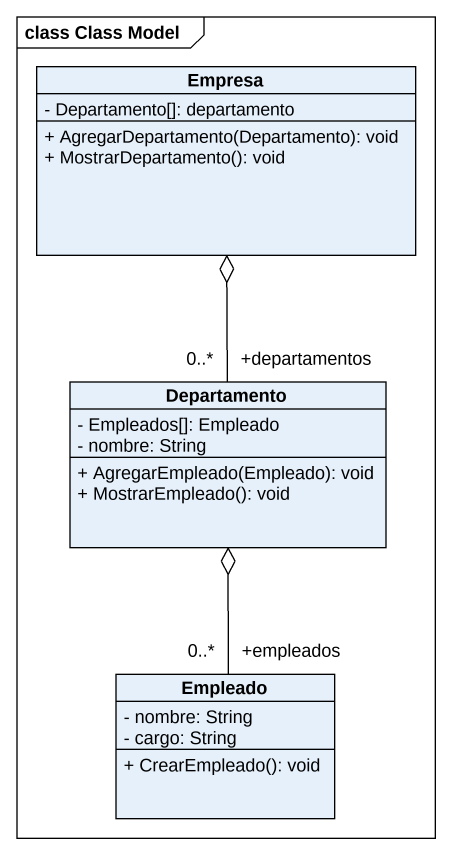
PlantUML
@startuml
mainframe class Class Model
hide circle
hide empty members
skinparam classAttributeIconSize 0
class Empresa {
  - Departamento[]: departamento
  + AgregarDepartamento(Departamento): void
  + MostrarDepartamento(): void
}
class Departamento {
  - Empleados[]: Empleado
  - nombre: String
  + AgregarEmpleado(Empleado): void
  + MostrarEmpleado(): void
}
class Empleado {
  - nombre: String
  - cargo: String
  + CrearEmpleado(): void
}
Departamento "+departamentos\n0..*" -up-o Empresa
Empleado "+empleados\n0..*" -up-o Departamento
@enduml
